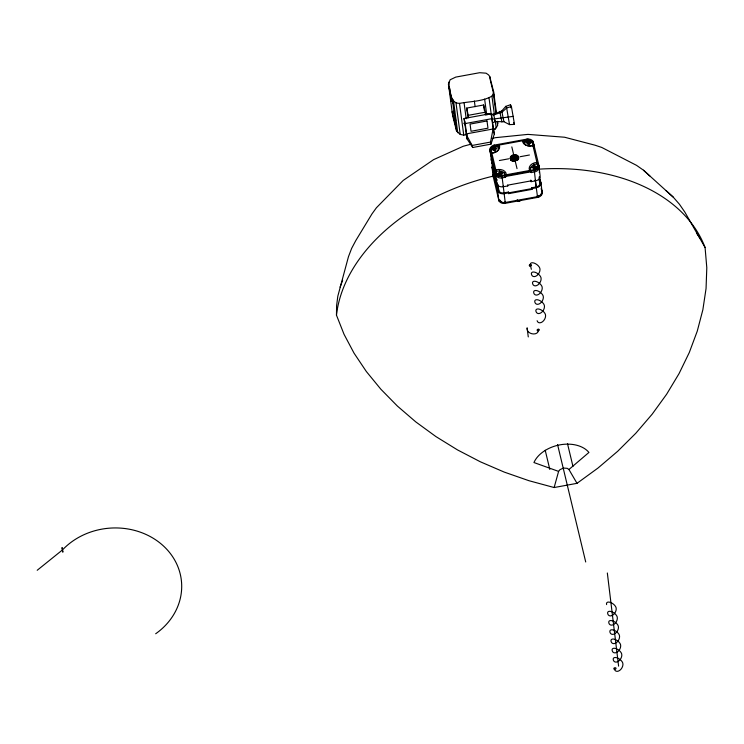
<?xml version="1.0" encoding="UTF-8"?>
<svg xmlns="http://www.w3.org/2000/svg" width="744" height="744" viewBox="0 0 744 744"><rect width="100%" height="100%" fill="white"/><g stroke="black" fill="none" stroke-linecap="round" stroke-linejoin="round"><path stroke-width="1.12" d="M493.114 163.475L491.998 163.68L490.082 151.069A5.654 4.111 -6.9 0 1 494.035 146.735L498.182 145.991L494.844 146.605A4.52 3.292 -6.9 0 0 491.18 150.632L491.273 151.404M539.047 166.963L538.461 164.536L537.261 163.968L538.479 164.619L538.386 163.847L536.982 162.415A7.728 5.627 -6.9 0 0 529.635 170.469L531.151 171.79L531.123 172.58L530.844 171.008L531.244 172.562L535.169 171.808A5.654 4.111 -6.9 0 0 539.121 167.474L539.047 166.963L540.116 175.807A5.654 4.111 -6.9 0 1 535.531 180.839L531.086 181.657L530.9 180.848M666.122 190.669L673.199 197.095L679.458 204.275L684.871 212.142L705.08 247.519L706.8 267.728L706.056 288.542L702.866 309.755L697.258 331.154L689.297 352.507L679.049 373.609L666.624 394.246L652.153 414.203L635.785 433.278L617.678 451.283L598.018 468.023L577.009 483.33L554.141 487.534L528.928 480.698L504.255 472.096L480.364 461.801L457.514 449.915L435.919 436.579L415.803 421.913L397.389 406.066L380.844 389.205L366.336 371.507L354.032 353.14L344.035 334.288L336.465 315.158L336.604 305.579L337.813 296.214L348.471 256.68L351.652 248.366L355.827 240.517L371.972 213.909L376.39 207.79L403.202 180.439L433.603 159.644L463.242 146.261L470.98 144.187M467.186 134.729L463.745 135.083L460.22 134.441L456.565 131.083L452.678 115.822L448.437 84.119L450.139 79.775L455.765 77.097L479.657 72.707L486.083 73.182L488.538 74.884L489.747 76.539L493.635 91.8L496.462 112.958M495.913 112.986L493.337 93.744L493.635 91.8M493.272 129.661L496.174 127.847L497.578 125.438L497.587 121.412M491.003 144.141L490.51 142.085L493.105 128.972L491.235 113.516L464.024 118.501L467.102 139.016L472.673 147.507L491.003 144.141L494.323 134.022L491.235 113.516M464.73 121.244L464.135 123.458L465.279 124.936M554.141 487.534L558.595 471.398L559.962 469.659L563.478 468.069L567.216 468.329L568.937 469.501L577.009 483.33M340.073 287.11L342.649 280.283M523.739 141.258L527.682 140.57A5.654 4.111 -6.9 0 1 533.29 143.146L534.034 146.066L532.834 145.499A7.728 5.627 -6.9 0 1 522.521 140.765L523.646 140.486L523.72 141.304L527.05 140.7A4.52 3.292 -6.9 0 1 532.258 143.09M448.437 84.119C451.134 90.591 449.478 103.407 459.504 103.379C470.236 101.296 482.298 101.677 491.933 96.143L493.337 93.744M485.079 114.074L493.644 114.213L501.726 111.014L505.79 106.355L510.477 104.765L511.416 106.513L514.504 124.415L509.528 124.601L503.921 121.709L495.16 121.607L493.16 122.546M496.183 171.501L495.169 172.478L496.183 171.501L496.276 172.273L495.188 172.562L496.815 183.749A5.654 4.111 -6.9 0 0 503.325 186.744L507.771 185.935L507.678 185.163L530.993 180.885L530.807 180.085L531.086 181.657M490.742 154.008L491.756 153.041L490.724 153.924L490.156 151.609M568.937 469.501L588.932 452.445A30.392 20.767 -13.5 0 0 559.906 444.847A30.392 20.767 -13.5 0 0 533.941 462.536L558.595 471.398M37.2 570.285L62.468 549.937A67.648 59.52 -4.3 0 1 162.834 545.399A67.648 59.52 -4.3 0 1 155.682 633.758M532.937 145.564L533.922 145.21L534.015 145.982L532.927 146.27L532.834 145.499L534.015 145.982M511.416 106.513L506.655 107.982L502.237 111.972L493.997 114.864L490.742 114.771M491.961 138.57L495.281 137.687L527.952 134.385L564.584 137.231L595.116 145.229L601.756 147.452L636.548 165.363L643.514 170.227L673.199 197.095M533.922 145.21L531.607 145.833A6.603 4.799 -6.9 0 1 523.795 142.243L523.646 140.486M491.663 119.291L513.425 116.343M504.051 192.863L505.241 202.545A5.654 4.12 -6.9 0 1 498.731 199.578L497.652 190.678L498.759 190.483A4.52 3.292 -6.9 0 0 503.976 192.873L508.412 192.064L508.701 193.635L532.016 189.357L531.737 187.786L536.173 186.967A4.52 3.292 -6.9 0 0 539.846 182.94L540.953 182.736L540.191 179.527L539.075 179.732L539.846 182.94L539.13 176.998M450.557 99.966L453.022 99.519M467.985 117.915L466.674 108.094L483.619 104.988L485.665 114.409M454.584 111.181L452.12 111.637L456.026 127.373L455.998 126.898M452.306 112.772L453.952 112.465M452.519 113.758L454.166 113.451M466.674 108.094L468.264 115.329L485.218 112.223M454.212 120.416L455.858 120.119M485.59 115.022L487.478 114.678L486.976 113.72M467.102 139.016L465.233 123.55L492.454 118.566M493.17 129.8L495.346 129.4M494.323 134.022L493.105 128.972L465.893 133.967L472.18 145.443L490.51 142.085M495.56 173.371L496.666 173.166A4.52 3.292 -6.9 0 0 501.875 175.565L502.07 176.365A5.654 4.111 -6.9 0 1 495.56 173.371L489.98 150.093A5.654 4.111 -6.9 0 1 494.565 145.061L526.771 139.147A5.654 4.111 -6.9 0 1 533.281 142.15L538.861 165.428A5.654 4.111 -6.9 0 1 534.276 170.46L501.968 176.309A4.52 3.292 -6.9 0 1 496.76 173.91L491.087 149.888A4.52 3.292 -6.9 0 1 494.76 145.861L526.957 139.956A4.52 3.292 -6.9 0 1 532.174 142.346L533.281 142.15M489.738 149.293L498.713 147.647M524.157 142.978L533.132 141.332M489.98 150.093L491.087 149.888M499.382 160.518L508.775 158.798M511.602 158.277L517.238 157.244M520.056 156.724L529.458 155.003M542.125 192.37A5.654 4.111 -6.9 0 1 537.531 197.402L505.334 203.317A5.654 4.111 -6.9 0 1 498.815 200.322L493.133 176.244L492.072 167.4L493.179 167.195L493.7 169.353M492.844 170.608L493.951 170.413L498.089 188.037L497.996 187.265L496.88 187.469L496.973 188.241L492.072 167.4A5.654 4.111 -6.9 0 1 493.012 164.266M492.937 171.38L494.044 171.176M538.861 165.428L537.754 165.633A4.52 3.292 -6.9 0 1 534.08 169.66L501.875 175.565M495.709 174.18L504.674 172.534M530.128 167.865L539.102 166.219M496.815 183.749L495.95 179.769L497.057 179.564M496.043 180.541L497.15 180.336M496.88 187.469L497.652 190.678A5.654 4.111 -6.9 0 0 504.162 193.682L536.368 187.767A5.654 4.111 -6.9 0 0 540.953 182.736L542.032 191.608A5.654 4.12 -6.9 0 1 537.475 196.63L505.139 202.508A4.52 3.292 -6.9 0 1 501.316 201.903M498.815 200.322L499.931 200.117M498.964 201.131L500.628 200.824M492.072 167.4L493.188 167.251M497.959 145.991L497.866 145.22L499.196 145.043A7.728 5.627 -6.9 0 1 491.858 153.097L490.631 153.152L490.724 153.924M538.386 163.847L535.987 164.099A6.603 4.799 -6.9 0 0 530.481 170.125L531.151 171.79L505.371 176.514L505.464 177.286L501.521 177.983A5.654 4.111 -6.9 0 1 495.913 175.398L495.736 174.887M465.744 123.69L464.135 123.458L465.372 124.945M517.917 158.956L518.382 158.602M643.514 170.227L649.847 175.984M696.737 233.402L700.448 238.824M505.79 106.355L506.655 107.982L509.528 124.601M513.574 122.667L514.504 124.415M501.726 111.014L503.921 121.709M499.754 111.377L501.949 122.072M493.644 114.213L495.16 121.607L494.806 120.947M533.448 143.638L533.997 148.093M531.244 172.562L530.844 171.008M497.866 145.22L498.536 146.875A6.603 4.799 -6.9 0 1 493.03 152.911L490.631 153.152L495.188 172.562M490.398 80.538L489.747 76.539M534.49 171.957L534.173 170.404A4.52 3.292 -6.9 0 0 537.847 166.377L532.174 142.346M537.252 195.83L537.475 196.63L535.261 180.057M490.677 81.654L494.193 95.985M497.318 121.328L497.876 123.504M539.474 176.923L540.284 180.299L540.191 179.527M541.232 188.279L542.041 191.627M541.325 189.05L541.855 191.264M527.868 138.914L529.421 145.405M533.839 163.801L535.392 170.292M526.771 139.147L526.957 139.956M534.08 169.66L534.276 170.46M535.336 180.039L535.531 180.839M538.368 196.035L538.656 197.234M537.531 197.402L537.345 196.602A4.52 3.292 -6.9 0 0 540.972 193.868M511.816 146.893L513.444 153.683M513.927 155.719L514.904 159.802M515.397 161.839L517.024 168.628M531.356 269.309L530.398 265.292A5.654 2.827 36.1 0 1 533.96 263.032A5.654 2.827 36.1 0 1 539.837 268.286A5.654 3.739 -58.9 0 1 536.889 275.578A5.654 3.739 -58.9 0 1 531.514 274.536A5.654 2.827 36.1 0 1 535.076 272.276A5.654 2.827 36.1 0 1 540.953 277.521A5.654 3.739 -58.9 0 1 538.005 284.822A5.654 3.739 -58.9 0 1 532.63 283.771A5.654 2.827 36.1 0 1 536.192 281.511A5.654 2.827 36.1 0 1 542.078 286.766A5.654 3.739 -58.9 0 1 539.121 294.057A5.654 3.739 -58.9 0 1 533.755 293.015A5.654 2.827 36.1 0 1 537.308 290.755A5.654 2.827 36.1 0 1 543.194 296A5.654 3.739 -58.9 0 1 540.237 303.301A5.654 3.739 -58.9 0 1 534.871 302.25A5.654 2.827 36.1 0 1 538.433 299.99A5.654 2.827 36.1 0 1 544.31 305.245A5.654 3.739 -58.9 0 1 541.362 312.536A5.654 3.739 -58.9 0 1 535.987 311.494A5.654 2.827 36.1 0 1 539.549 309.225A5.654 2.827 36.1 0 1 545.426 314.479A5.654 3.739 -58.9 0 1 542.478 321.78A5.654 3.739 -58.9 0 1 537.103 320.729M507.575 185.135L507.771 185.935M567.542 443.824L572.954 466.395M494.565 145.061L494.76 145.861M493.449 145.229L495.002 151.72M499.41 170.116L500.972 176.607M504.162 193.682L503.204 185.935M505.334 203.317L505.046 201.745L505.204 202.554M503.939 202.349L504.227 203.549M495.95 179.769L491.905 162.917L491.998 163.68M557.554 444.549L585.714 561.99M472.18 145.443L472.673 147.507M545.212 450.269L549.816 469.464M464.024 118.501L465.233 123.55M497.996 187.265L498.759 190.483L498.024 184.484M468.264 115.329L468.72 117.515M452.882 103.565L448.976 87.829L448.995 88.304M510.477 104.765L510.886 107.796M497.122 122.044L497.578 125.438M491.933 96.143L494.351 114.26M495.262 121.049L496.174 127.847M489.031 97.966L491.152 113.813M484.632 99.138L486.595 113.86M483.619 104.988L484.353 110.438M474.356 101.026L475.118 106.68M464.089 102.905L466.209 118.761M459.504 103.379L463.745 135.083M455.979 102.737L460.22 134.441M453.533 101.045L457.774 132.748M452.324 99.38L456.565 131.083M448.734 82.184L449.041 84.444M449.488 87.839L449.795 90.108M450.25 93.502L450.548 95.771M451.004 99.166L451.31 101.426M607.337 572.992L618.608 666.15M539.261 171.827L539.354 172.599M537.847 166.377L537.94 167.14M534.452 171.976L536.173 186.967M531.737 187.786L532.016 189.357M508.608 192.863L508.701 193.635M508.412 192.064L508.505 192.826M503.325 186.744L501.968 176.309M496.76 173.91L496.853 174.682M492.705 163.243L492.946 165.27M528.277 336.92L527.105 327.844L527.245 329.852A5.654 3.925 14.3 0 0 533.634 333.963A5.654 3.925 14.3 0 0 538.219 329.964M538.191 329.35L538.228 330.15M336.465 315.158A190.278 130.042 -13.5 0 1 493.17 176.123M538.889 169.167A190.278 130.042 -13.5 0 1 705.08 247.519M614.451 669.274A1.135 0.772 -13.5 0 0 616.032 668.307A1.135 0.772 -13.5 0 0 614.284 667.945A1.135 0.772 -13.5 0 0 614.451 669.274A5.654 3.739 -58.9 0 0 619.817 670.325A5.654 3.739 -58.9 0 0 622.774 663.025A5.654 2.827 36.1 0 0 616.888 657.78A5.654 2.827 36.1 0 0 613.326 660.04A5.654 3.739 -58.9 0 0 618.701 661.081A5.654 3.739 -58.9 0 0 621.659 653.79A5.654 2.827 36.1 0 0 615.772 648.536A5.654 2.827 36.1 0 0 612.21 650.795A5.654 3.739 -58.9 0 0 617.585 651.846A5.654 3.739 -58.9 0 0 620.533 644.546A5.654 2.827 36.1 0 0 614.656 639.301A5.654 2.827 36.1 0 0 611.094 641.561A5.654 3.739 -58.9 0 0 616.469 642.602A5.654 3.739 -58.9 0 0 619.417 635.311A5.654 2.827 36.1 0 0 613.54 630.056A5.654 2.827 36.1 0 0 609.978 632.316A5.654 3.739 -58.9 0 0 615.344 633.367A5.654 3.739 -58.9 0 0 618.301 626.067A5.654 2.827 36.1 0 0 612.424 620.822A5.654 2.827 36.1 0 0 608.862 623.081A5.654 3.739 -58.9 0 0 614.228 624.123A5.654 3.739 -58.9 0 0 617.185 616.832A5.654 2.827 36.1 0 0 611.298 611.577A5.654 2.827 36.1 0 0 607.736 613.837A5.654 3.739 -58.9 0 0 613.112 614.888A5.654 3.739 -58.9 0 0 616.06 607.597A5.654 2.827 36.1 0 0 610.182 602.342A5.654 2.827 36.1 0 0 606.62 604.602M491.235 160.472A5.654 4.111 -6.9 0 1 491.496 158.333M493.133 176.244A5.654 4.12 -6.9 0 1 493.709 173.612M500.907 201.615A4.52 3.292 -6.9 0 1 500.563 201.28M500.275 200.917A4.52 3.292 -6.9 0 1 500.07 200.527M492.398 148.54A4.52 3.292 -6.9 0 1 492.826 148.214M493.821 147.693A4.52 3.292 -6.9 0 1 494.369 147.507M519.879 201.326A2.26 1.646 -6.9 0 1 518.717 201.317M518.196 201.14A2.26 1.646 -6.9 0 1 517.257 199.699M516.838 158.398A2.827 2.055 -6.9 0 1 517.312 160.397M512.504 161.281A2.827 2.055 -6.9 0 1 512.365 158.779M515.639 157.849A2.827 2.055 -6.9 0 1 516.289 158.063M518.642 157.458A4.241 3.088 -6.9 0 1 517.182 160.444M513.016 161.206A4.241 3.088 -6.9 0 1 510.644 159.737M510.31 158.983A4.241 3.088 -6.9 0 1 510.263 158.184M510.505 157.375A4.241 3.088 -6.9 0 1 511.016 156.631M511.77 155.998A4.241 3.088 -6.9 0 1 515.936 155.236M516.913 155.552A4.241 3.088 -6.9 0 1 518.308 156.705M511.063 160.499A3.674 2.678 -6.9 0 1 513.137 157.486M514.048 157.226A3.674 2.678 -6.9 0 1 518.28 159.179M513.5 159.504A1.135 0.818 -6.9 0 1 514.709 158.472A1.135 0.818 -6.9 0 1 515.666 159.523M516.782 158.509A2.26 1.646 -6.9 0 1 515.769 160.239A2.26 1.646 -6.9 0 1 513.258 160.341M512.83 160.072A2.26 1.646 -6.9 0 1 512.337 159.318M512.318 158.891A2.26 1.646 -6.9 0 1 512.439 158.463M512.718 158.063A2.26 1.646 -6.9 0 1 513.611 157.468M514.178 157.31A2.26 1.646 -6.9 0 1 515.332 157.319M515.862 157.486A2.26 1.646 -6.9 0 1 516.606 158.109M493.235 177.035A5.654 4.111 -6.9 0 1 493.495 174.896M62.059 547.714L62.868 552.169L62.115 547.807M495.895 169.958L495.095 171.79L497.411 171.176A6.603 4.799 -6.9 0 1 505.223 174.766L505.371 176.514L506.32 174.747A7.728 5.627 -6.9 0 0 495.895 169.958M487.004 120.974L470.059 124.09L471.026 131.279L487.971 128.173L487.004 120.974M505.585 177.267L505.297 175.696L505.585 177.267M529.923 266.064A1.135 0.772 -13.5 0 0 531.504 265.087A1.135 0.772 -13.5 0 0 529.756 264.734A1.135 0.772 -13.5 0 0 529.923 266.064M537.745 330.708A1.135 0.735 -13.5 0 0 539.335 329.759A1.135 0.735 -13.5 0 0 537.596 329.434A1.135 0.735 -13.5 0 0 537.745 330.708M493.337 150.288A1.693 1.237 -6.9 0 0 495.997 149.237A1.693 1.237 -6.9 0 0 493.607 148.13A1.693 1.237 -6.9 0 0 493.337 150.288M527.766 143.973A1.693 1.237 -6.9 0 0 530.426 142.922A1.693 1.237 -6.9 0 0 528.026 141.816A1.693 1.237 -6.9 0 0 527.766 143.973M499.308 175.175A1.693 1.237 -6.9 0 0 501.968 174.124A1.693 1.237 -6.9 0 0 499.568 173.017A1.693 1.237 -6.9 0 0 499.308 175.175M533.727 168.851A1.693 1.237 -6.9 0 0 536.387 167.8A1.693 1.237 -6.9 0 0 533.997 166.703A1.693 1.237 -6.9 0 0 533.727 168.851M511.984 160.425A4.241 3.088 -6.9 0 0 518.624 157.802A4.241 3.088 -6.9 0 0 512.644 155.05A4.241 3.088 -6.9 0 0 511.984 160.425M513.211 159.951A2.26 1.646 -6.9 0 0 516.755 158.556A2.26 1.646 -6.9 0 0 513.565 157.086A2.26 1.646 -6.9 0 0 513.211 159.951M512.932 160.695A2.827 2.055 -6.9 0 0 517.368 158.937A2.827 2.055 -6.9 0 0 513.379 157.105A2.827 2.055 -6.9 0 0 512.932 160.695M512.365 160.537A3.674 2.678 -6.9 0 0 518.122 158.258A3.674 2.678 -6.9 0 0 512.942 155.868A3.674 2.678 -6.9 0 0 512.365 160.537M513.732 159.383A1.358 0.986 -6.9 0 0 515.862 158.546A1.358 0.986 -6.9 0 0 513.946 157.663A1.358 0.986 -6.9 0 0 513.732 159.383M513.881 159.393A1.135 0.818 -6.9 0 0 515.657 158.695A1.135 0.818 -6.9 0 0 514.058 157.96A1.135 0.818 -6.9 0 0 513.881 159.393M513.751 159.542A1.358 0.986 -6.9 0 0 515.88 158.695A1.358 0.986 -6.9 0 0 513.965 157.812A1.358 0.986 -6.9 0 0 513.751 159.542M513.118 159.179A2.26 1.646 -6.9 0 0 516.661 157.784A2.26 1.646 -6.9 0 0 513.472 156.314A2.26 1.646 -6.9 0 0 513.118 159.179M512.793 159.542A2.827 2.055 -6.9 0 0 517.229 157.784A2.827 2.055 -6.9 0 0 513.239 155.952A2.827 2.055 -6.9 0 0 512.793 159.542M513.639 158.612A1.358 0.986 -6.9 0 0 515.769 157.775A1.358 0.986 -6.9 0 0 513.853 156.891A1.358 0.986 -6.9 0 0 513.639 158.612M513.769 158.472A1.135 0.818 -6.9 0 0 515.546 157.775A1.135 0.818 -6.9 0 0 513.946 157.04A1.135 0.818 -6.9 0 0 513.769 158.472M512.309 160.072A3.674 2.678 -6.9 0 0 518.066 157.793A3.674 2.678 -6.9 0 0 512.876 155.412A3.674 2.678 -6.9 0 0 512.309 160.072M533.643 168.116A1.693 1.237 -6.9 0 0 536.294 167.065A1.693 1.237 -6.9 0 0 533.904 165.958A1.693 1.237 -6.9 0 0 533.643 168.116M499.215 174.431A1.693 1.237 -6.9 0 0 501.875 173.38A1.693 1.237 -6.9 0 0 499.484 172.273A1.693 1.237 -6.9 0 0 499.215 174.431M493.253 149.544A1.693 1.237 -6.9 0 0 495.904 148.493A1.693 1.237 -6.9 0 0 493.514 147.386A1.693 1.237 -6.9 0 0 493.253 149.544M527.673 143.229A1.693 1.237 -6.9 0 0 530.332 142.178A1.693 1.237 -6.9 0 0 527.933 141.072A1.693 1.237 -6.9 0 0 527.673 143.229"/></g></svg>
